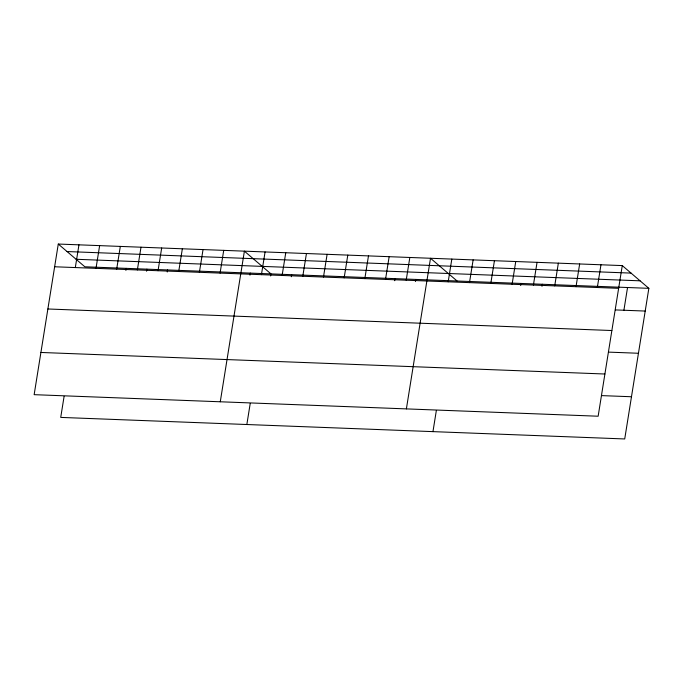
<?xml version="1.0" encoding="UTF-8"?>
<svg xmlns="http://www.w3.org/2000/svg" width="683" height="683" viewBox="0 0 683 683"><rect width="100%" height="100%" fill="white"/><g stroke="black" fill="none" stroke-linecap="round" stroke-linejoin="round"><path stroke-width="1.02" d="M58.277 244.044L34.15 394.672L598.146 416.22L622.273 265.593L58.277 244.044L84.854 266.78L648.85 288.328L624.723 438.956L60.727 417.407L64.108 396.302M75.318 267.565L78.955 244.838M95.996 268.351L99.633 245.624M116.673 269.145L120.319 246.418M125.885 270.425L126.21 268.359M137.36 269.93L140.997 247.203M146.563 271.219L146.896 269.153M158.038 270.724L161.675 247.997M167.241 272.005L167.574 269.939M178.715 271.51L182.352 248.783M199.393 272.304L203.039 249.577M220.08 273.089L223.717 250.362M220.268 401.783L244.394 251.156L270.972 273.892L270.639 275.958M249.961 275.164L250.294 273.098M261.435 274.677L265.072 251.942M246.845 424.519L250.226 403.414M282.113 275.462L285.759 252.736M291.317 276.752L291.65 274.677M302.791 276.256L306.436 253.521M323.477 277.042L327.114 254.315M344.155 277.836L347.792 255.109M364.833 278.621L368.478 255.894M385.511 279.415L389.156 256.688M394.723 280.696L395.047 278.63M406.197 280.201L409.834 257.474M415.401 281.49L415.734 279.424M406.385 408.895L430.512 258.268L457.089 281.003M448.185 281.806L451.822 259.079M432.962 431.63L436.343 410.526M469.486 282.625L473.131 259.89M490.795 283.436L494.432 260.71M512.105 284.248L515.742 261.521M520.677 285.511L521.009 283.445M533.406 285.067L537.051 262.332M541.986 286.322L542.319 284.256M554.716 285.878L558.352 263.151M576.017 286.689L579.662 263.962M597.326 287.509L600.972 264.773M623.903 310.244L627.54 287.517M67.045 251.549L631.041 273.098M76.086 259.275L640.082 280.824M54.64 266.771L618.636 288.32M615.383 309.92L645.213 311.055M47.878 308.981L611.874 330.529M608.621 352.121L638.451 353.265M40.912 352.462L604.907 374.011M601.655 395.611L631.485 396.746M622.273 265.593L648.85 288.328"/></g></svg>
